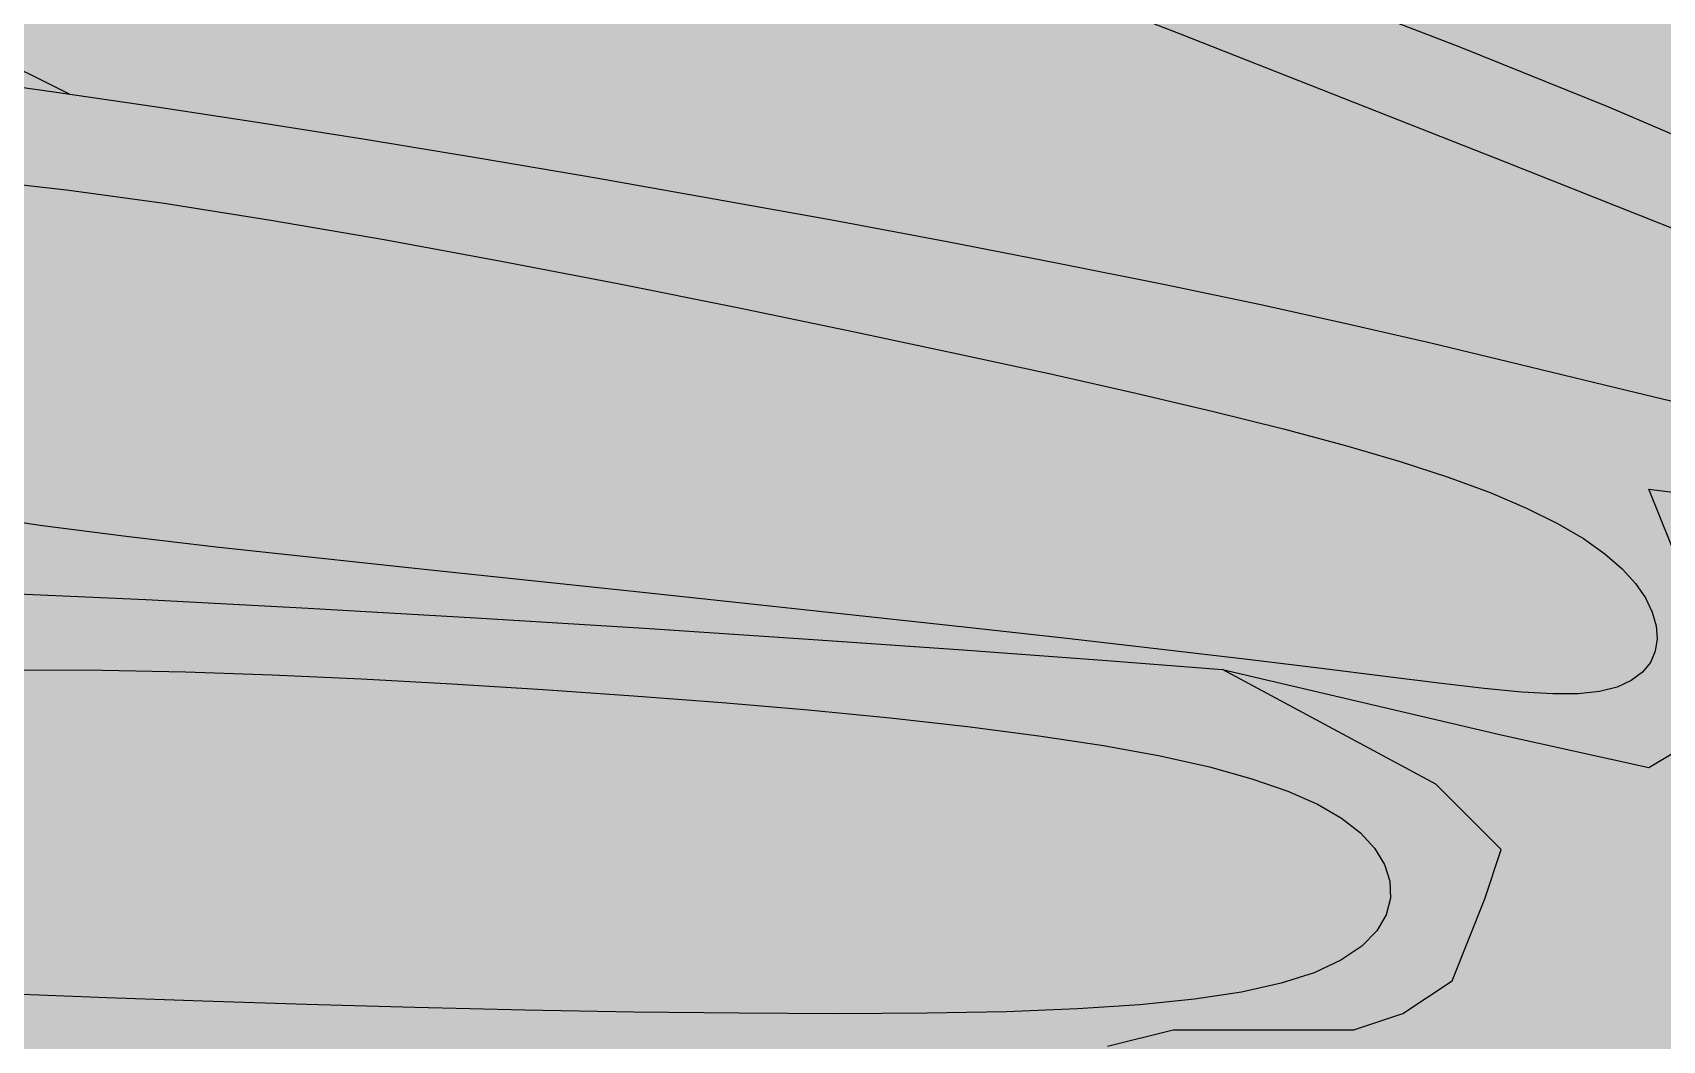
# Model space of a CAD drawing. Header units: millimetres. Extents: x 471 to 1044, y 7 to 541.
# Drawn here: x 499.13 to 505.55, y 207.8 to 211.77 of the extents above; entities that cross this region are included whole.
import ezdxf

# ---------------------------------------------------------------- set-up
doc = ezdxf.new("R2010")
doc.units = ezdxf.units.MM
for name, color, linetype in [('Images', 7, 'Continuous'), ('magpie', 4, 'Continuous'), ('magpiefill', 3, 'Continuous')]:
    doc.layers.add(name, color=color, linetype=linetype)
picture_1 = doc.add_image_def('image6.png', size_in_pixel=(273, 248))

msp = doc.modelspace()

# ---------------------------------------------------------------- hatches: boundary and pattern name
at = {"layer": 'magpiefill'}
h = msp.add_hatch(color=255, dxfattribs=at)
h.dxf.hatch_style = 1
h.paths.add_polyline_path([(500.1064959524891, 213.7461230019074), (500.6100932614207, 213.3781819691845), (501.203591236518, 212.9898635625066), (501.6211706108167, 212.8475376520429), (502.2390101724297, 212.634081346364), (502.8702341285007, 212.4120385217418), (503.5052274633224, 212.1832501290292), (504.1343751611877, 211.9495571190793), (504.7480622063896, 211.7128004427448), (505.336673583221, 211.4748210508786), (505.8905942759747, 211.2374598943337), (506.4002092689436, 211.002557923963), (506.7231205265336, 211.002557923963), (506.9814478203364, 211.0671076299263), (507.110612894129, 211.2607567478169), (507.1975275989327, 211.8688638316062), (506.8981176257614, 212.061346017275), (506.5200291883276, 212.2902516376144), (506.1125772137864, 212.5258110706123), (505.6828291140873, 212.7654144243737), (505.2378523011792, 213.0064518070043), (504.7847141870113, 213.2463133266094), (504.3304821835329, 213.4823890912942), (503.8822237026931, 213.7120692091644), (503.4453787375901, 213.9334256334469), (503.018877605918, 214.1472576978566), (502.6000232065198, 214.3550465812297), (502.1861184382385, 214.5582734624026), (501.7744661999171, 214.7584195202118), (501.3623693903987, 214.9569659334936), (501.1109392112281, 215.0771156223911), (500.1932533542998, 215.3923499241496), (499.4997759175345, 215.6120778909265), (499.0035579902996, 215.7450681053398), (498.6776506619631, 215.8000891500071), (498.495105021893, 215.7859096075459), (498.4289721594572, 215.711298060574), (498.4523031640238, 215.5850230917089), (498.5381491249608, 215.4158532835684), (498.6653462981802, 215.2114231426839), (498.8358716057704, 214.9748308712417), (499.0574871363639, 214.7080405953427), (499.3379549785932, 214.4130164410869), (499.6850372210909, 214.0917225345751)])
h = msp.add_hatch(color=253, dxfattribs=at)
h.dxf.hatch_style = 1
h.paths.add_polyline_path([(498.4141803126256, 213.8919435015786), (497.9714177221595, 214.0214277658252), (497.5568412450838, 214.136751991173), (497.1709991886791, 214.237639690918), (496.813669258934, 214.3248413281719), (496.4844365115141, 214.3993641035004), (496.182886002085, 214.4622152174688), (495.9086027863121, 214.5144018706424), (495.6611719198613, 214.5569312635869), (495.4401784583978, 214.5908105968678), (495.2452074575875, 214.6170470710504), (495.0757155429124, 214.6364800199393), (494.9306456191205, 214.6492773102954), (494.8088121607762, 214.6554389421187), (494.7090296424441, 214.6549649154093), (494.6301125386887, 214.6478552301671), (494.5708753240744, 214.6341098863921), (494.5301324731659, 214.6137288840844), (494.5066984605276, 214.5867122232438), (494.4997878759229, 214.5527389832176), (494.5102157699117, 214.5102045607412), (494.5391973082527, 214.457183431897), (494.5879476567046, 214.3917500727678), (494.6576819810261, 214.311978959436), (494.7496154469761, 214.2159445679843), (494.8649632203131, 214.1017213744952), (495.004940466796, 213.9673838550512), (495.1728188753422, 213.8104919433209), (495.3800962275047, 213.6265474033181), (495.6403268279951, 213.410537456642), (495.967064981525, 213.157449324892), (496.373864992806, 212.8622702296677), (496.8742811665498, 212.5199873925685), (497.4818678074681, 212.125588035194), (498.2094309013638, 211.6745233117761), (498.5042731744018, 211.6345153146878), (498.8625122905515, 211.5848664239767), (499.2342664787759, 211.5318997039993), (499.277674813155, 211.5255104521356), (498.9397699789429, 211.6937490227571), (498.6568018946267, 211.859576527409), (498.4229022877324, 212.0214668619001), (498.232202885786, 212.1778939220392), (498.0788354163138, 212.3273316036351), (497.9569316068419, 212.4682538024965), (497.8606231848962, 212.5991344144323), (497.7840418780031, 212.7184473352514), (497.7221552513438, 212.8251648841253), (497.6732742207211, 212.9202530736773), (497.6365455395932, 213.0051763398936), (497.6111159614179, 213.0813991187606), (497.5961322396535, 213.1503858462643), (497.5907411277578, 213.2136009583912), (497.594089379189, 213.2725088911271), (497.6053237474052, 213.3285740804583), (497.6239170594007, 213.3828216308801), (497.6506464363157, 213.4345193209222), (497.6866150728268, 213.4824955976237), (497.7329261636106, 213.5255789080231), (497.7906829033435, 213.5625976991594), (497.8609884867021, 213.5923804180715), (497.944946108363, 213.613755511798), (498.0436589630028, 213.6255514273778), (498.1586137754274, 213.6266152770377), (498.2928313909609, 213.6158688337571), (498.449716185057, 213.5922525357032), (498.6326725331692, 213.554706821043), (498.8451048107509, 213.502172127944), (499.0904173932559, 213.4335888945733), (499.3720146561376, 213.3478975590983), (499.6933009748496, 213.2440385596861), (500.0623347828497, 213.1190184006786), (500.5057907456118, 212.9621078511156), (501.054997586614, 212.7606437462113), (501.7412840293346, 212.5019629211801), (502.5959787972517, 212.1734022112364), (503.6504106138434, 211.7622984515945), (504.9359082025879, 211.2559884774686), (506.4838002869633, 210.6418091240732), (506.4647903789485, 210.6798093941454), (506.4002092689436, 211.002557923963), (505.8905942759747, 211.2374598943337), (505.3366735832209, 211.4748210508786), (504.7480622063896, 211.7128004427448), (504.1343751611877, 211.9495571190793), (503.5052274633224, 212.1832501290292), (502.8702341285007, 212.4120385217418), (502.2390101724298, 212.634081346364), (501.6211706108166, 212.8475376520429), (501.0248514496845, 213.0507844423749), (500.4522726563211, 213.2430705387532), (499.9041751883298, 213.4238627170203), (499.3813000033144, 213.5926277530186), (498.8843880588785, 213.7488324225905)])
h = msp.add_hatch(color=255, dxfattribs=at)
h.dxf.hatch_style = 1
h.paths.add_polyline_path([(500.0623347828497, 213.1190184006786), (499.6933009748496, 213.2440385596861), (499.3720146561376, 213.3478975590983), (499.0904173932559, 213.4335888945733), (498.8451048107509, 213.502172127944), (498.6326725331692, 213.554706821043), (498.449716185057, 213.5922525357032), (498.2928313909609, 213.6158688337571), (498.1586137754274, 213.6266152770377), (498.0436589630028, 213.6255514273778), (497.944946108363, 213.613755511798), (497.8609884867021, 213.5923804180715), (497.7906829033435, 213.5625976991594), (497.7329261636106, 213.5255789080231), (497.6866150728268, 213.4824955976237), (497.6506464363157, 213.4345193209222), (497.6239170594007, 213.3828216308801), (497.6053237474052, 213.3285740804583), (497.594089379189, 213.2725088911271), (497.5907411277578, 213.2136009583912), (497.5961322396535, 213.1503858462643), (497.6111159614179, 213.0813991187606), (497.6365455395932, 213.0051763398936), (497.6732742207211, 212.9202530736773), (497.7221552513438, 212.8251648841253), (497.7840418780031, 212.7184473352514), (497.8606231848962, 212.5991344144323), (497.9569316068419, 212.4682538024965), (498.0788354163138, 212.3273316036351), (498.232202885786, 212.1778939220392), (498.4229022877324, 212.0214668619001), (498.6568018946267, 211.859576527409), (498.9397699789429, 211.6937490227571), (499.277674813155, 211.5255104521356), (499.8329209928328, 211.4437840339472), (500.4501807431716, 211.3459828757743), (500.8939807152256, 211.2729659428674), (501.3516217625279, 211.1950611153291), (501.8156053813421, 211.1135422048721), (502.2784330679318, 211.0296830232091), (502.7326063185606, 210.944757382053), (503.3987005304826, 210.8159269134736), (504.136256652976, 210.6610282410369), (504.6368148930919, 210.5451475302175), (504.9424083669803, 210.4720987895139), (505.2444724847955, 210.3988719032011), (505.5547136114822, 210.3240645602899), (505.8848381119845, 210.2462744497914), (506.246552351247, 210.1640992607167), (506.6515626942142, 210.0761366820767), (506.5939554527411, 210.4216120538858), (506.4838002869633, 210.6418091240732), (504.9359082025879, 211.2559884774686), (503.6504106138433, 211.7622984515944), (502.5959787972516, 212.1734022112364), (501.7412840293346, 212.5019629211801), (501.054997586614, 212.7606437462113), (500.5057907456117, 212.9621078511156)])
at = {"layer": 'magpiefill', "true_color": 0x010101}
h = msp.add_hatch(color=18, dxfattribs=at)
h.dxf.hatch_style = 1
edge = h.paths.add_edge_path()
edge.add_line((511.6313619390451, 186.4736741086158), (509.793200335436, 186.2857575992396))
edge.add_line((509.793200335436, 186.2857575992396), (506.6645723138579, 184.2308370188719))
edge.add_line((506.6645723138579, 184.2308370188719), (500.2285438864699, 179.5849287167221))
edge.add_line((500.2285438864699, 179.5849287167221), (496.4741925436022, 176.0111517302121))
edge.add_line((496.4741925436022, 176.0111517302121), (495.8484692223126, 176.0111517302121))
edge.add_line((495.8484692223126, 176.0111517302121), (495.2227430472406, 176.5472188716265))
edge.add_line((495.2227430472406, 176.5472188716265), (495.1333540013422, 176.9045959768396))
edge.add_line((495.1333540013422, 176.9045959768396), (493.2561783299082, 175.4750860723923))
edge.add_line((493.2561783299082, 175.4750860723923), (490.7532793371849, 173.6881975791373))
edge.add_line((490.7532793371849, 173.6881975791373), (490.4851121994895, 174.8496753964719))
edge.add_line((490.4851121994895, 174.8496753964719), (490.5745012453879, 175.4750860723923))
edge.add_line((490.5745012453879, 175.4750860723923), (491.6471726499528, 176.6365624061325))
edge.add_line((491.6471726499528, 176.6365624061325), (492.0047288335466, 176.9045959768396))
edge.add_line((492.0047288335466, 176.9045959768396), (491.7365616958512, 177.0832845294462))
edge.add_line((491.7365616958512, 177.0832845294462), (490.0381641162141, 175.921808195706))
edge.add_line((490.0381641162141, 175.921808195706), (489.5912188867217, 176.2791853009192))
edge.add_line((489.5912188867217, 176.2791853009192), (489.5912188867217, 176.5472188716265))
edge.add_line((489.5912188867217, 176.5472188716265), (488.8761036657513, 176.5472188716265))
edge.add_line((488.8761036657513, 176.5472188716265), (488.6079365280559, 176.9045959768396))
edge.add_line((488.6079365280559, 176.9045959768396), (490.932057428982, 178.1554173286804))
edge.add_line((490.932057428982, 178.1554173286804), (491.3790026584741, 178.9595165572073))
edge.add_line((491.3790026584741, 178.9595165572073), (492.1835069253436, 179.6742722512283))
edge.add_line((492.1835069253436, 179.6742722512283), (490.5745012453879, 179.406238680521))
edge.add_line((490.5745012453879, 179.406238680521), (491.8259507417495, 180.4783714797552))
edge.add_line((491.8259507417495, 180.4783714797552), (496.0272473141097, 182.8906706489306))
edge.add_line((496.0272473141097, 182.8906706489306), (499.9603767487745, 185.7496919414198))
edge.add_line((499.9603767487745, 185.7496919414198), (504.4298404588301, 188.3406796632016))
edge.add_line((504.4298404588301, 188.3406796632016), (507.1115203971333, 189.9488781202556))
edge.add_line((507.1115203971333, 189.9488781202556), (507.3796875348287, 190.9316673849837))
edge.add_line((507.3796875348287, 190.9316673849837), (508.3629698934949, 191.5570780609039))
edge.add_line((508.3629698934949, 191.5570780609039), (509.4356412980594, 191.1103559375902))
edge.add_line((509.4356412980594, 191.1103559375902), (510.1507565190302, 191.1997009556908))
edge.add_line((510.1507565190302, 191.1997009556908), (511.6703731530872, 192.4505223075314))
edge.add_line((511.6703731530872, 192.4505223075314), (512.9218255032317, 193.2546215360585))
edge.add_line((512.9218255032317, 193.2546215360585), (513.01121454913, 191.4677330428035))
edge.add_line((513.01121454913, 191.4677330428035), (512.6536555117534, 190.1275681564566))
edge.add_line((512.6536555117534, 190.1275681564566), (512.2960993281592, 189.9488781202556))
edge.add_line((512.2960993281592, 189.9488781202556), (511.7597621989855, 190.1275681564566))
edge.add_line((511.7597621989855, 190.1275681564566), (511.0446498317976, 189.4128124624358))
edge.add_line((511.0446498317976, 189.4128124624358), (512.1480193804334, 188.4747149934844))
edge.add_line((512.1480193804334, 188.4747149934844), (512.3417655642309, 189.3138611710099))
edge.add_line((512.3417655642309, 189.3138611710099), (513.2459153732141, 189.830258818718))
edge.add_line((513.2459153732141, 189.830258818718), (514.6021386597974, 189.8948085246814))
edge.add_line((514.6021386597974, 189.8948085246814), (515.3771233949881, 189.6366097008274))
edge.add_line((515.3771233949881, 189.6366097008274), (515.3771233949881, 189.0556623471559))
edge.add_line((515.3771233949881, 189.0556623471559), (514.73130373359, 188.797463523302))
edge.add_line((514.73130373359, 188.797463523302), (513.5042426670168, 188.5392646994478))
edge.add_line((513.5042426670168, 188.5392646994478), (512.0834354166452, 187.4419196980684))
edge.add_line((512.0834354166452, 187.4419196980684), (512.0834354166452, 186.6673232265064))
edge.add_line((512.0834354166452, 186.6673232265064), (513.2459153732141, 187.1191711682509))
edge.add_line((513.2459153732141, 187.1191711682509), (516.0875270201734, 188.2165161696305))
edge.add_line((516.0875270201734, 188.2165161696305), (517.9604106019281, 189.2493114650463))
edge.add_line((517.9604106019281, 189.2493114650463), (519.8332913298993, 190.6048552902798))
edge.add_line((519.8332913298993, 190.6048552902798), (522.2874134630467, 192.4122470572579))
edge.add_line((522.2874134630467, 192.4122470572579), (520.9957712864682, 191.9603991155134))
edge.add_line((520.9957712864682, 191.9603991155134), (519.7687102198945, 191.5085511737689))
edge.add_line((519.7687102198945, 191.5085511737689), (518.477068043316, 191.8312997035864))
edge.add_line((518.477068043316, 191.8312997035864), (517.3145880867471, 192.7995452930388))
edge.add_line((517.3145880867471, 192.7995452930388), (516.6041844615618, 194.2196373406416))
edge.add_line((516.6041844615618, 194.2196373406416), (516.345857167759, 195.8333799897291))
edge.add_line((516.345857167759, 195.8333799897291), (516.6687684253495, 197.3180232268896))
edge.add_line((516.6687684253495, 197.3180232268896), (518.0249917119329, 198.8026664640502))
edge.add_line((518.0249917119329, 198.8026664640502), (517.3145880867471, 198.544467640196))
edge.add_line((517.3145880867471, 198.544467640196), (513.9563189983999, 196.8016255791815))
edge.add_line((513.9563189983999, 196.8016255791815), (511.0501205338694, 195.187882930094))
edge.add_line((511.0501205338694, 195.187882930094), (509.4355699534833, 193.8968888108241))
edge.add_line((509.4355699534833, 193.8968888108241), (508.5960012545049, 192.6704458811118))
edge.add_line((508.5960012545049, 192.6704458811118), (507.6918514455217, 191.9603991155134))
edge.add_line((507.6918514455217, 191.9603991155134), (506.7231205265336, 191.7022002916594))
edge.add_line((506.7231205265336, 191.7022002916594), (506.141879121358, 191.9603991155134))
edge.add_line((506.141879121358, 191.9603991155134), (505.8189707175504, 192.3476973512943))
edge.add_line((505.8189707175504, 192.3476973512943), (505.8835518275553, 193.251391751189))
edge.add_line((505.8835518275553, 193.251391751189), (506.5293714889533, 194.7360349883495))
edge.add_line((506.5293714889533, 194.7360349883495), (506.0772980113532, 195.7042805778021))
edge.add_line((506.0772980113532, 195.7042805778021), (505.9481329375601, 194.8651344002765))
edge.add_line((505.9481329375601, 194.8651344002765), (505.3668943861674, 194.4778361644956))
edge.add_line((505.3668943861674, 194.4778361644956), (503.9460871357962, 193.6386899869701))
edge.add_line((503.9460871357962, 193.6386899869701), (503.4940136581961, 193.9614385167877))
edge.add_line((503.4940136581961, 193.9614385167877), (503.041937326813, 194.2196373406416))
edge.add_line((503.041937326813, 194.2196373406416), (502.5898638492129, 194.6714852823861))
edge.add_line((502.5898638492129, 194.6714852823861), (502.3961176654154, 195.3815320479846))
edge.add_line((502.3961176654154, 195.3815320479846), (502.4606987754203, 195.8333799897291))
edge.add_line((502.4606987754203, 195.8333799897291), (501.8794602240271, 195.9624794016561))
edge.add_line((501.8794602240271, 195.9624794016561), (501.556548966437, 196.22067822551))
edge.add_line((501.556548966437, 196.22067822551), (501.1044726350535, 196.6725261672545))
edge.add_line((501.1044726350535, 196.6725261672545), (500.7169802674587, 197.1889238149627))
edge.add_line((500.7169802674587, 197.1889238149627), (500.9107264512561, 198.1571694044151))
edge.add_line((500.9107264512561, 198.1571694044151), (500.7169802674587, 198.1571694044151))
edge.add_line((500.7169802674587, 198.1571694044151), (500.1357417160655, 198.3508185223056))
edge.add_line((500.1357417160655, 198.3508185223056), (499.5545031646727, 198.8672161700135))
edge.add_line((499.5545031646727, 198.8672161700135), (499.2315919070822, 199.5127132296486))
edge.add_line((499.2315919070822, 199.5127132296486), (499.3607569808753, 200.0936605833201))
edge.add_line((499.3607569808753, 200.0936605833201), (499.489919200885, 200.739157642955))
edge.add_line((499.489919200885, 200.739157642955), (499.1670107970774, 200.8037073489186))
edge.add_line((499.1670107970774, 200.8037073489186), (498.5211882818969, 201.3846547025901))
edge.add_line((498.5211882818969, 201.3846547025901), (498.1336959143016, 202.1592496905578))
edge.add_line((498.1336959143016, 202.1592496905578), (498.1982770243064, 202.8692964561562))
edge.add_line((498.1982770243064, 202.8692964561562), (499.2961730170871, 203.5793432217547))
edge.add_line((499.2961730170871, 203.5793432217547), (500.7815642312464, 204.3539396933168))
edge.add_line((500.7815642312464, 204.3539396933168), (501.8148762602393, 205.1930858708422))
edge.add_line((501.8148762602393, 205.1930858708422), (502.7190260692225, 205.9676823424043))
edge.add_line((502.7190260692225, 205.9676823424043), (502.8481911430151, 206.0967817543312))
edge.add_line((502.8481911430151, 206.0967817543312), (503.1711024006056, 206.2258811662582))
edge.add_line((503.1711024006056, 206.2258811662582), (503.5585947682009, 206.5486296960757))
edge.add_line((503.5585947682009, 206.5486296960757), (503.6231758782058, 206.8068285199297))
edge.add_line((503.6231758782058, 206.8068285199297), (503.6231758782058, 207.0004776378203))
edge.add_line((503.6231758782058, 207.0004776378203), (503.5585947682009, 207.2586764616742))
edge.add_line((503.5585947682009, 207.2586764616742), (503.3648485844035, 207.4523255795648))
edge.add_line((503.3648485844035, 207.4523255795648), (503.1711024006056, 207.5814249914918))
edge.add_line((503.1711024006056, 207.5814249914918), (502.91277225302, 207.6459746974554))
edge.add_line((502.91277225302, 207.6459746974554), (503.1065184368179, 207.7750741093823))
edge.add_line((503.1065184368179, 207.7750741093823), (503.3648485844035, 207.7750741093823))
edge.add_line((503.3648485844035, 207.7750741093823), (503.6231758782058, 207.8396238153457))
edge.add_line((503.6231758782058, 207.8396238153457), (504.0752522095888, 207.8396238153457))
edge.add_line((504.0752522095888, 207.8396238153457), (504.3335795033915, 207.8396238153457))
edge.add_line((504.3335795033915, 207.8396238153457), (504.527325687189, 207.9041735213093))
edge.add_line((504.527325687189, 207.9041735213093), (504.7210718709869, 208.0332729332363))
edge.add_line((504.7210718709869, 208.0332729332363), (504.8502369447795, 208.3560214630538))
edge.add_line((504.8502369447795, 208.3560214630538), (504.9148209085672, 208.5496705809442))
edge.add_line((504.9148209085672, 208.5496705809442), (504.656490760982, 208.8078694047983))
edge.add_line((504.656490760982, 208.8078694047983), (503.8169220620036, 209.2597173465429))
edge.add_line((503.8169220620036, 209.2597173465429), (504.9148209085672, 209.0015185226887))
edge.add_line((504.9148209085672, 209.0015185226887), (505.4960594599604, 208.8724191107617))
edge.add_line((505.4960594599604, 208.8724191107617), (505.8189707175504, 209.0660682286523))
edge.add_line((505.8189707175504, 209.0660682286523), (505.8189707175504, 209.1951676405793))
edge.add_line((505.8189707175504, 209.1951676405793), (505.8189707175504, 209.5179161703968))
edge.add_line((505.8189707175504, 209.5179161703968), (505.6252216799701, 209.6470155823238))
edge.add_line((505.6252216799701, 209.6470155823238), (505.4960594599604, 209.9697641121413))
edge.add_line((505.4960594599604, 209.9697641121413), (506.0127169013483, 209.9052144061777))
edge.add_line((506.0127169013483, 209.9052144061777), (506.2710441951506, 209.9052144061777))
edge.add_line((506.2710441951506, 209.9052144061777), (506.6585365627459, 209.9052144061777))
edge.add_line((506.6585365627459, 209.9052144061777), (506.6585365627459, 210.0343138181047))
edge.add_line((506.6585365627459, 210.0343138181047), (506.5939554527411, 210.4216120538858))
edge.add_line((506.5939554527411, 210.4216120538858), (506.4647903789485, 210.6798093941454))
edge.add_line((506.4647903789485, 210.6798093941454), (506.4002092689436, 211.002557923963))
edge.add_line((506.4002092689436, 211.002557923963), (506.7231205265336, 211.002557923963))
edge.add_line((506.7231205265336, 211.002557923963), (506.9814478203364, 211.0671076299263))
edge.add_line((506.9814478203364, 211.0671076299263), (507.110612894129, 211.2607567478169))
edge.add_line((507.110612894129, 211.2607567478169), (507.1751940041338, 211.7126046895614))
edge.add_line((507.1751940041338, 211.7126046895614), (507.2397751141386, 211.8417041014884))
edge.add_line((507.2397751141386, 211.8417041014884), (507.4981052617243, 211.8417041014884))
edge.add_line((507.4981052617243, 211.8417041014884), (507.6918514455217, 211.8417041014884))
edge.add_line((507.6918514455217, 211.8417041014884), (507.8210165193148, 211.9708035134154))
edge.add_line((507.8210165193148, 211.9708035134154), (508.0147627031122, 211.9708035134154))
edge.add_line((508.0147627031122, 211.9708035134154), (508.079343813117, 212.2935520432329))
edge.add_line((508.079343813117, 212.2935520432329), (508.079343813117, 212.4226514551599))
edge.add_line((508.079343813117, 212.4226514551599), (507.7564325555265, 212.5517508670869))
edge.add_line((507.7564325555265, 212.5517508670869), (508.0147627031122, 212.6808502790138))
edge.add_line((508.0147627031122, 212.6808502790138), (508.2085088869101, 212.6808502790138))
edge.add_line((508.2085088869101, 212.6808502790138), (508.4668361807123, 212.6163005730505))
edge.add_line((508.4668361807123, 212.6163005730505), (508.7897474383028, 212.5517508670869))
edge.add_line((508.7897474383028, 212.5517508670869), (509.241820915903, 212.6163005730505))
edge.add_line((509.241820915903, 212.6163005730505), (509.8876434310835, 212.7453999849774))
edge.add_line((509.8876434310835, 212.7453999849774), (510.2105546886739, 212.7453999849774))
edge.add_line((510.2105546886739, 212.7453999849774), (510.2105546886739, 212.4872011611235))
edge.add_line((510.2105546886739, 212.4872011611235), (510.2751357986788, 212.1644526313059))
edge.add_line((510.2751357986788, 212.1644526313059), (510.7272121300618, 211.9708035134154))
edge.add_line((510.7272121300618, 211.9708035134154), (511.308450681455, 212.1644526313059))
edge.add_line((511.308450681455, 212.1644526313059), (511.6313619390451, 211.777154395525))
edge.add_line((511.6313619390451, 211.777154395525), (512.0838948757134, 211.3270674802573))
edge.add_arc((399.9712466464492, 145.8717677272037), 129.8215781707372, 24.719683433103285, 30.277882808560207, ccw=False)
edge.add_arc((519.9954860884998, 201.886137729075), 2.717253438401666, 219.4264190677757, 277.5112522925736)
edge.add_arc((522.9320871455692, 196.8253658053719), 3.502217643125006, 76.09792839104102, 137.4828955815185, ccw=False)
edge.add_arc((522.7414643394177, 192.5421308057518), 7.751876948521335, 60.01917854986198, 82.34898294536907, ccw=False)
edge.add_arc((522.8461723029512, 187.8389036039655), 12.02382861166449, 55.16074552816201, 71.73216053091448, ccw=False)
edge.add_arc((529.3808898158259, 191.9828036716318), 5.73450067739065, 86.65890143975257, 120.3195061907504)
edge.add_arc((531.1366282548039, 189.1466154433466), 9.069487645513687, 120.8490791888015, 144.9821508602811)
edge.add_arc((524.9343507968136, 193.6999248560093), 1.387605128894924, 152.0183299640207, 206.9559763139698)
edge.add_arc((418.861208866476, 65.26281495983893), 165.3044430536455, 45.89312228263083, 50.63922831697829, ccw=False)
edge.add_line((533.912935035841, 183.9584728362979), (533.783030832243, 183.4398394119257))
edge.add_line((533.783030832243, 183.4398394119257), (533.9767770160408, 183.1816405880718))
edge.add_line((533.9767770160408, 183.1816405880718), (534.5580184212165, 182.9879914701812))
edge.add_line((534.5580184212165, 182.9879914701812), (534.3642722374191, 182.6006932344003))
edge.add_line((534.3642722374191, 182.6006932344003), (534.6225995312213, 182.2779447045828))
edge.add_line((534.6225995312213, 182.2779447045828), (534.7517646050144, 181.9551961747652))
edge.add_line((534.7517646050144, 181.9551961747652), (534.2996882736313, 181.5678979389843))
edge.add_line((534.2996882736313, 181.5678979389843), (534.2351071636265, 181.1805997032031))
edge.add_line((534.2351071636265, 181.1805997032031), (534.4288533474239, 180.7933014674222))
edge.add_line((534.4288533474239, 180.7933014674222), (533.912195906036, 180.5996523495317))
edge.add_line((533.912195906036, 180.5996523495317), (533.3955384646481, 180.7287517614586))
edge.add_line((533.3955384646481, 180.7287517614586), (533.4601195746529, 180.2769038197141))
edge.add_line((533.4601195746529, 180.2769038197141), (532.7497188032501, 180.0832547018238))
edge.add_line((532.7497188032501, 180.0832547018238), (532.4268075456596, 180.2769038197141))
edge.add_line((532.4268075456596, 180.2769038197141), (532.2330613618622, 180.3414535256777))
edge.add_line((532.2330613618622, 180.3414535256777), (532.0393151780647, 180.0832547018238))
edge.add_line((532.0393151780647, 180.0832547018238), (531.7164039204742, 179.8250558779696))
edge.add_line((531.7164039204742, 179.8250558779696), (531.3934926628838, 179.9541552898968))
edge.add_line((531.3934926628838, 179.9541552898968), (530.5539239639054, 179.3732079362253))
edge.add_line((530.5539239639054, 179.3732079362253), (530.5539239639054, 179.6314067600792))
edge.add_line((530.5539239639054, 179.6314067600792), (529.9726854125126, 180.1478044077871))
edge.add_line((529.9726854125126, 180.1478044077871), (529.9726854125126, 180.4060032316413))
edge.add_line((529.9726854125126, 180.4060032316413), (529.8435203387196, 180.2769038197141))
edge.add_line((529.8435203387196, 180.2769038197141), (529.4560279711247, 179.6959564660426))
edge.add_line((529.4560279711247, 179.6959564660426), (529.4560279711247, 179.3086582302617))
edge.add_line((529.4560279711247, 179.3086582302617), (529.4560279711247, 178.4695120527363))
edge.add_line((529.4560279711247, 178.4695120527363), (529.0039544935246, 178.4695120527363))
edge.add_line((529.0039544935246, 178.4695120527363), (528.8102083097267, 178.6631611706266))
edge.add_line((528.8102083097267, 178.6631611706266), (528.745624345939, 178.7922605825536))
edge.add_line((528.745624345939, 178.7922605825536), (528.0998046845414, 178.9859097004442))
edge.add_line((528.0998046845414, 178.9859097004442), (527.7768934269509, 179.1795588183347))
edge.add_line((527.7768934269509, 179.1795588183347), (527.6477283531578, 179.0504594064078))
edge.add_line((527.6477283531578, 179.0504594064078), (527.6477283531578, 178.7277108765902))
edge.add_line((527.6477283531578, 178.7277108765902), (527.260235985563, 178.2113132288821))
edge.add_line((527.260235985563, 178.2113132288821), (527.0019086917603, 178.4049623467727))
edge.add_line((527.0019086917603, 178.4049623467727), (527.0019086917603, 178.5986114646632))
edge.add_line((527.0019086917603, 178.5986114646632), (526.2269211027867, 178.4049623467727))
edge.add_line((526.2269211027867, 178.4049623467727), (525.8394287351914, 177.9531144050281))
edge.add_line((525.8394287351914, 177.9531144050281), (524.9998628899964, 177.6303658752106))
edge.add_line((524.9998628899964, 177.6303658752106), (524.6123705224011, 177.8240149931012))
edge.add_line((524.6123705224011, 177.8240149931012), (524.4186214848203, 178.1467635229187))
edge.add_line((524.4186214848203, 178.1467635229187), (524.0957130810132, 178.1467635229187))
edge.add_line((524.0957130810132, 178.1467635229187), (523.3853094558274, 177.5658161692472))
edge.add_line((523.3853094558274, 177.5658161692472), (522.7394869406464, 176.9203191096121))
edge.add_line((522.7394869406464, 176.9203191096121), (522.0936672792488, 176.1457226380501))
edge.add_line((522.0936672792488, 176.1457226380501), (521.5770098378609, 175.5002255784152))
edge.add_line((521.5770098378609, 175.5002255784152), (521.1249335064779, 175.0483791202651))
edge.add_line((521.1249335064779, 175.0483791202651), (520.4791138450798, 174.8547300023745))
edge.add_line((520.4791138450798, 174.8547300023745), (519.8978724399042, 174.9838294143015))
edge.add_line((519.8978724399042, 174.9838294143015), (519.5103800723089, 175.3711261664882))
edge.add_line((519.5103800723089, 175.3711261664882), (519.1228877047135, 175.7584244022692))
edge.add_line((519.1228877047135, 175.7584244022692), (518.9291415209161, 176.3393717559406))
edge.add_line((518.9291415209161, 176.3393717559406), (518.6062302633256, 176.7912196976852))
edge.add_line((518.6062302633256, 176.7912196976852), (518.2833190057352, 176.8557694036488))
edge.add_line((518.2833190057352, 176.8557694036488), (517.8958266381399, 176.9848688155757))
edge.add_line((517.8958266381399, 176.9848688155757), (517.5729182343327, 176.9848688155757))
edge.add_line((517.5729182343327, 176.9848688155757), (516.9916768291566, 177.8885646990648))
edge.add_line((516.9916768291566, 177.8885646990648), (516.4104382777639, 178.6631611706266))
edge.add_line((516.4104382777639, 178.6631611706266), (516.1521109839616, 178.6631611706266))
edge.add_line((516.1521109839616, 178.6631611706266), (515.6354535425733, 178.9213599944808))
edge.add_line((515.6354535425733, 178.9213599944808), (514.73130373359, 179.7605061720062))
edge.add_line((514.73130373359, 179.7605061720062), (514.4729735860049, 180.1478044077871))
edge.add_line((514.4729735860049, 180.1478044077871), (514.3438113659952, 180.4060032316413))
edge.add_line((514.3438113659952, 180.4060032316413), (514.279227402207, 180.7933014674222))
edge.add_line((514.279227402207, 180.7933014674222), (514.0209001084047, 180.7933014674222))
edge.add_line((514.0209001084047, 180.7933014674222), (513.4396615570115, 180.9869505853128))
edge.add_line((513.4396615570115, 180.9869505853128), (513.3750775932238, 181.1160499972398))
edge.add_line((513.3750775932238, 181.1160499972398), (513.1167502994215, 181.5033482330207))
edge.add_line((513.1167502994215, 181.5033482330207), (513.0521691894166, 181.6324476449477))
edge.add_line((513.0521691894166, 181.6324476449477), (512.7292579318262, 182.3424944105461))
edge.add_line((512.7292579318262, 182.3424944105461), (512.3417655642309, 182.6006932344003))
edge.add_line((512.3417655642309, 182.6006932344003), (512.1480193804334, 182.7943423522906))
edge.add_line((512.1480193804334, 182.7943423522906), (511.8896892328478, 183.1816405880718))
edge.add_line((511.8896892328478, 183.1816405880718), (511.7605241590552, 183.6980382357797))
edge.add_line((511.7605241590552, 183.6980382357797), (511.7605241590552, 184.0207852820029))
edge.add_line((511.7605241590552, 184.0207852820029), (512.2126004904383, 184.666282341638))
edge.add_line((512.2126004904383, 184.666282341638), (512.0188543066404, 184.6017326356744))
edge.add_line((512.0188543066404, 184.6017326356744), (511.5667779752573, 185.1181302833825))
edge.add_line((511.5667779752573, 185.1181302833825), (511.5021968652525, 185.569978225127))
edge.add_line((511.5021968652525, 185.569978225127), (512.0188543066404, 186.3445746966888))
edge.add_line((512.0188543066404, 186.3445746966888), (511.6313619390451, 186.4736741086158))
at = {"layer": 'magpiefill'}
h = msp.add_hatch(color=253, dxfattribs=at)
h.dxf.hatch_style = 1
h.paths.add_polyline_path([(499.6214918658023, 211.474904185486), (499.2342664787759, 211.5318997039993), (498.8625122905516, 211.5848664239767), (498.5042731744019, 211.6345153146878), (498.1575930035991, 211.6815573454019), (497.8205156514159, 211.7267034853884), (497.4910849911246, 211.7706647039169), (497.1682735655532, 211.8138557333716), (496.8547685957507, 211.8555063585965), (496.5541859723219, 211.8945501275505), (496.2701415858712, 211.9299205881924), (496.0062513270032, 211.9605512884812), (495.7661310863224, 211.9853757763756), (495.5533967544336, 212.0033275998347), (495.3716642219412, 212.0133403068172), (495.2235910673278, 212.0143918829573), (495.1080016205877, 212.00563806459), (495.0227618995934, 211.9862790257255), (494.9657379222173, 211.9555149403744), (494.9347957063317, 211.9125459825466), (494.927801269809, 211.8565723262527), (494.9426206305217, 211.7867941455028), (494.9771198063419, 211.7024116143073), (495.0320907219859, 211.6009853804024), (495.1200289295442, 211.4735179864294), (495.2563558879509, 211.3093724487555), (495.4564930561404, 211.0979117837478), (495.7358618930467, 210.8284990077734), (496.1098838576042, 210.4904971371994), (496.593980408747, 210.0732691883932), (497.2035730054093, 209.5661781777217), (497.5578791118154, 209.5835676708732), (497.9728063983367, 209.5874928799296), (498.4473660577917, 209.5795094366275), (498.9832771077824, 209.5613058738857), (499.5786090041588, 209.5345889674438), (500.2168329557607, 209.5011384643238), (500.8777706096756, 209.4627523543681), (501.5412436129907, 209.4212286274192), (502.1870736127936, 209.3783652733197), (502.7950822561719, 209.3359602819122), (503.3450911902127, 209.2958116430391), (503.8169220620033, 209.2597173465429), (504.9148209085672, 209.0015185226887), (505.4960594599604, 208.8724191107617), (505.8189707175504, 209.0660682286523), (505.8189707175504, 209.1951676405793), (505.8189707175504, 209.5179161703968), (505.6252216799701, 209.6470155823238), (505.4960594599604, 209.9697641121413), (506.0127169013483, 209.9052144061777), (506.2710441951506, 209.9052144061777), (506.6585365627459, 209.9052144061777), (506.6585365627459, 210.0343138181047), (506.6515626942142, 210.0761366820767), (506.2465523512471, 210.1640992607167), (505.8848381119845, 210.2462744497914), (505.5547136114822, 210.3240645602899), (505.2444724847958, 210.398871903201), (504.9424083669803, 210.4720987895139), (504.6368148930919, 210.5451475302175), (504.3159856981858, 210.6194204363007), (503.9682144173177, 210.6963198187527), (503.5849954969899, 210.7768019681121), (503.1706266294921, 210.8600390931164), (502.7326063185606, 210.944757382053), (502.2784330679318, 211.0296830232091), (501.8156053813421, 211.1135422048721), (501.3516217625279, 211.1950611153291), (500.8939807152256, 211.2729659428674), (500.4501807431716, 211.3459828757743), (500.0261445783584, 211.4131688991675)])
h.paths.add_polyline_path([(497.3349101548891, 210.8998130688805), (497.3698142221912, 210.9592376985528), (497.4211379382572, 211.0140410708232), (497.4898890067741, 211.0638677066461), (497.577075131429, 211.1083621269759), (497.6841090745268, 211.1470108600099), (497.814023832845, 211.1786684629175), (497.9702574617791, 211.2020315001112), (498.1562480167244, 211.2157965360034), (498.3754335530764, 211.2186601350067), (498.6312521262305, 211.2093188615335), (498.9271417915824, 211.1864692799962), (499.2665406045272, 211.1488079548074), (499.6505353084923, 211.0957127914269), (500.0708073990323, 211.0292870595054), (500.5166870597336, 210.9523153697405), (500.9775044741824, 210.8675823328301), (501.4425898259652, 210.7778725594723), (501.9012732986683, 210.6859706603648), (502.3428850758781, 210.5946612462058), (502.7567553411809, 210.5067289276928), (503.134328482128, 210.4243658442379), (503.4755057021283, 210.347394250108), (503.7823024085562, 210.275043928284), (504.0567340087855, 210.2065446617471), (504.3008159101904, 210.141126233478), (504.5165635201447, 210.0780184264578), (504.7059922460226, 210.0164510236673), (504.8711174951981, 209.9556538080877), (505.0138558818197, 209.8950145566987), (505.1357288471343, 209.8345530224763), (505.2381590391634, 209.7744469523953), (505.3225691059283, 209.7148740934308), (505.3903816954505, 209.6560121925575), (505.4430194557513, 209.5980389967506), (505.4819050348523, 209.5411322529847), (505.508461080775, 209.4854697082349), (505.5238237341199, 209.4313574758741), (505.5279831058058, 209.3796151348681), (505.5206427993305, 209.3311906305805), (505.5015064181919, 209.2870319083752), (505.4702775658879, 209.2480869136159), (505.4266598459164, 209.2153035916663), (505.3703568617754, 209.1896298878903), (505.3010722169627, 209.1720137476516), (505.217867355085, 209.1631365076507), (505.1172350801835, 209.1626130699351), (504.9950260364081, 209.1697917278893), (504.8470908679089, 209.1840207748976), (504.6692802188359, 209.2046485043444), (504.4574447333385, 209.231023209614), (504.2074350555676, 209.2624931840906), (503.9151018296726, 209.2984067211589), (503.5784098992811, 209.3380923618479), (503.203780905932, 209.3807996377679), (502.7997506906414, 209.4257583281735), (502.3748550944255, 209.4721982123196), (501.9376299583016, 209.5193490694612), (501.4966111232843, 209.5664406788531), (501.0603344303913, 209.6127028197504), (500.6373357206385, 209.6573652714078), (500.2349356636752, 209.6999737992153), (499.8555942436804, 209.7413381131026), (499.5005562734669, 209.7825839091344), (499.1710665658469, 209.8248368833754), (498.8683699336327, 209.8692227318904), (498.5937111896365, 209.9168671507441), (498.3483351466707, 209.9688958360011), (498.1334866175475, 210.0264344837261), (497.9497781296872, 210.0902236839584), (497.795293068941, 210.1594636026352), (497.6674825357683, 210.2329692996682), (497.5637976306283, 210.3095558349692), (497.4816894539802, 210.3880382684497), (497.4186091062832, 210.4672316600215), (497.3720076879966, 210.5459510695964), (497.3393362995797, 210.6230115570859), (497.3186388086962, 210.697366425909), (497.3103301518286, 210.768521953513), (497.315418032664, 210.836122660852)], flags=16)
h = msp.add_hatch(color=255, dxfattribs=at)
h.dxf.hatch_style = 1
h.paths.add_polyline_path([(499.8555942436804, 209.7413381131026), (500.2349356636751, 209.6999737992153), (500.6373357206385, 209.6573652714078), (501.3309838068092, 209.5841262203148), (502.1904508301673, 209.4923530756425), (503.0337710932369, 209.4001805615852), (503.7678954775525, 209.316491223074), (504.2074350555677, 209.2624931840906), (504.4574447333388, 209.231023209614), (504.6692802188358, 209.2046485043444), (504.8470908679089, 209.1840207748976), (504.9950260364081, 209.1697917278893), (505.1172350801835, 209.1626130699351), (505.217867355085, 209.1631365076507), (505.3010722169627, 209.1720137476516), (505.3703568617754, 209.1896298878903), (505.4266598459164, 209.2153035916663), (505.4702775658879, 209.2480869136159), (505.5015064181919, 209.2870319083752), (505.5206427993305, 209.3311906305805), (505.5279831058058, 209.3796151348681), (505.5238237341199, 209.4313574758741), (505.5084610807749, 209.4854697082349), (505.4819050348523, 209.5411322529847), (505.4430194557513, 209.5980389967506), (505.3903816954505, 209.6560121925575), (505.3225691059283, 209.7148740934308), (505.2381590391633, 209.7744469523953), (505.1357288471343, 209.8345530224763), (505.0138558818197, 209.8950145566987), (504.8711174951981, 209.9556538080877), (504.7059922460226, 210.0164510236673), (504.5165635201447, 210.0780184264578), (504.3008159101904, 210.141126233478), (504.0567340087855, 210.2065446617471), (503.7823024085562, 210.275043928284), (503.4755057021283, 210.347394250108), (503.1343284821279, 210.4243658442379), (502.756755341181, 210.5067289276928), (502.3428850758781, 210.5946612462058), (501.9012732986682, 210.6859706603648), (501.4425898259652, 210.7778725594723), (500.9775044741824, 210.8675823328301), (500.5166870597336, 210.9523153697405), (500.0708073990323, 211.0292870595054), (499.6505353084923, 211.0957127914269), (499.2665406045272, 211.1488079548074), (498.9271417915824, 211.1864692799962), (498.6312521262305, 211.2093188615335), (498.3754335530764, 211.2186601350067), (498.1562480167244, 211.2157965360034), (497.9702574617791, 211.2020315001112), (497.814023832845, 211.1786684629175), (497.6841090745268, 211.1470108600099), (497.577075131429, 211.1083621269759), (497.4898890067741, 211.0638677066461), (497.4211379382572, 211.0140410708232), (497.3698142221912, 210.9592376985528), (497.3349101548891, 210.8998130688805), (497.315418032664, 210.836122660852), (497.3103301518286, 210.768521953513), (497.3186388086962, 210.697366425909), (497.3393362995797, 210.6230115570859), (497.3720076879966, 210.5459510695964), (497.4186091062832, 210.4672316600215), (497.4816894539802, 210.3880382684497), (497.5637976306283, 210.3095558349692), (497.6674825357683, 210.2329692996682), (497.795293068941, 210.1594636026352), (497.9497781296872, 210.0902236839584), (498.1334866175475, 210.0264344837261), (498.3483351466707, 209.9688958360011), (498.5937111896365, 209.9168671507441), (498.8683699336327, 209.8692227318904), (499.1710665658469, 209.8248368833754), (499.5005562734669, 209.7825839091344)])
h = msp.add_hatch(color=253, dxfattribs=at)
h.dxf.hatch_style = 1
h.paths.add_polyline_path([(496.637816383265, 208.2632742643994), (496.9220102182487, 207.9799038777947), (497.2784147141363, 207.6645879793929), (497.651685043267, 207.6821104251908), (497.9918544098308, 207.6899853842401), (498.4116917862863, 207.6932094713277), (498.915088142324, 207.6920804715796), (499.4835611490235, 207.68749484058), (500.0930351528116, 207.6804987015282), (500.7194345001151, 207.6721381776233), (501.3386835373609, 207.6634593920643), (501.9267066109758, 207.6555084680506), (502.4594280673865, 207.6493315287812), (502.9127722530197, 207.6459746974552), (503.1065184368179, 207.7750741093823), (503.3648485844035, 207.7750741093823), (503.6231758782058, 207.8396238153457), (504.3335795033915, 207.8396238153457), (504.527325687189, 207.9041735213093), (504.7210718709869, 208.0332729332363), (504.8502369447795, 208.3560214630538), (504.9148209085672, 208.5496705809442), (504.656490760982, 208.8078694047983), (503.8169220620035, 209.2597173465429), (503.3450911902128, 209.2958116430391), (502.7950822561718, 209.3359602819122), (502.1870736127937, 209.3783652733197), (501.5412436129907, 209.4212286274192), (500.8777706096755, 209.4627523543681), (500.2168329557607, 209.5011384643238), (499.5786090041588, 209.5345889674438), (498.9832771077824, 209.5613058738857), (498.4473660577917, 209.5795094366275), (497.9728063983367, 209.5874928799296), (497.5578791118154, 209.5835676708732), (497.2008651806254, 209.5660452765392), (496.9000455871645, 209.5332371640087), (496.6537013138304, 209.4834548003627), (496.460113343021, 209.4150096526823), (496.3175626571339, 209.3262131880487), (496.2252563489549, 209.2153387965225), (496.1861059528219, 209.0805075600838), (496.2039491134606, 208.9198024836924), (496.2826234755968, 208.731306572308), (496.4259666839563, 208.5131028308904)])
h = msp.add_hatch(color=255, dxfattribs=at)
h.dxf.hatch_style = 1
h.paths.add_polyline_path([(500.7840257970174, 209.2023482775031), (500.426952652484, 209.2218603010173), (500.075629340301, 209.2380544691828), (499.734383064988, 209.249982836636), (499.407541031065, 209.2566974580129), (499.0994304430516, 209.2572503879499), (498.8143785054677, 209.2506936810831), (498.5567124228331, 209.2360793920489), (498.3307593996677, 209.2124595754834), (498.1396413458664, 209.1792022684318), (497.9816589928254, 209.136939437575), (497.8539077773159, 209.0866190320028), (497.7534831361093, 209.0291890008049), (497.6774805059767, 208.9655972930713), (497.6229953236897, 208.8967918578917), (497.5871230260193, 208.8237206443559), (497.566959049737, 208.7473316015537), (497.5599742521523, 208.6686615489573), (497.5651411727279, 208.5891027875687), (497.5818077714647, 208.5101364887722), (497.6093220083636, 208.4332438239521), (497.6470318434255, 208.3599059644926), (497.6942852366515, 208.2916040817783), (497.7504301480423, 208.2298193471933), (497.8148145375989, 208.176032932122), (497.8878434661829, 208.1312717826538), (497.9741503980981, 208.0947459436977), (498.0794258985088, 208.0652112348679), (498.2093605325797, 208.0414234757787), (498.369644865475, 208.0221384860442), (498.5659694623593, 208.0061120852786), (498.8040248883969, 207.9921000930959), (499.0895017087523, 207.9788583291104), (499.4252353259, 207.9654388460953), (499.8026404915546, 207.95207862946), (500.2102767947407, 207.9393108977731), (500.6367038244829, 207.9276688696029), (501.0704811698061, 207.9176857635179), (501.5001684197347, 207.9098947980868), (501.9143251632934, 207.9048291918778), (502.301510989507, 207.9030221634596), (502.6524787266179, 207.9049970580177), (502.9667541597409, 207.911237727206), (503.2460563132084, 207.9222181492953), (503.4921042113531, 207.9384123025567), (503.7066168785075, 207.9602941652611), (503.8913133390041, 207.9883377156793), (504.0479126171755, 208.0230169320825), (504.1781337373543, 208.0648057927414), (504.2835771704321, 208.1138721656591), (504.3653691735369, 208.1691594777663), (504.4245174503556, 208.229305045726), (504.4620297045752, 208.2929461862009), (504.4789136398828, 208.358720215854), (504.4761769599655, 208.4252644513479), (504.4548273685101, 208.4912162093456), (504.4158725692037, 208.5552128065099), (504.3598460530913, 208.6161384232641), (504.2853844606501, 208.6738646950731), (504.1906502197151, 208.7285101211621), (504.0738057581214, 208.7801932007562), (503.9330135037041, 208.8290324330811), (503.7664358842985, 208.8751463173618), (503.5722353277395, 208.9186533528236), (503.3485742618623, 208.959672038692), (503.0946030579735, 208.9983011230791), (502.8134238612657, 209.034560349646), (502.5091267604033, 209.0684497109403), (502.1858018440504, 209.0999691995102), (501.8475392008711, 209.1291188079035), (501.4984289195297, 209.1558985286681), (501.1425610886904, 209.180308354352)])

# ---------------------------------------------------------------- linework, layer by layer
at = {"layer": 'magpie'}
for points in [[(498.8843880588784, 213.7488324225905), (499.3813000033144, 213.5926277530186), (499.9041751883298, 213.4238627170203), (500.4522726563211, 213.2430705387532), (501.0248514496846, 213.0507844423749), (501.6211706108166, 212.8475376520429), (502.2390101724297, 212.634081346364), (502.8702341285007, 212.4120385217418), (503.5052274633224, 212.1832501290292), (504.1343751611877, 211.9495571190793), (504.7480622063896, 211.7128004427448), (505.336673583221, 211.4748210508786), (505.8905942759747, 211.2374598943337), (506.4002092689436, 211.002557923963)], [(499.0904173932559, 213.4335888945733), (499.3720146561376, 213.3478975590983), (499.6933009748496, 213.2440385596861), (500.0623347828497, 213.1190184006786), (500.5057907456117, 212.9621078511156), (501.054997586614, 212.7606437462113), (501.7412840293346, 212.5019629211801), (502.5959787972516, 212.1734022112364), (503.6504106138433, 211.7622984515945), (504.9359082025878, 211.2559884774686), (506.4838002869633, 210.6418091240732)], [(499.2776748131549, 211.5255104521356), (498.9397699789429, 211.6937490227571)], [(498.8625122905516, 211.5848664239767), (499.2342664787759, 211.5318997039993), (499.6214918658023, 211.474904185486), (500.0261445783584, 211.4131688991675), (500.4501807431716, 211.3459828757743), (500.8939807152256, 211.2729659428674), (501.3516217625279, 211.1950611153291), (501.8156053813421, 211.1135422048721), (502.2784330679318, 211.0296830232091), (502.7326063185606, 210.944757382053), (503.1706266294921, 210.8600390931164), (503.58499549699, 210.7768019681121), (503.9682144173177, 210.6963198187527), (504.3159856981858, 210.6194204363007), (504.6368148930919, 210.5451475302175), (504.9424083669803, 210.4720987895139), (505.2444724847956, 210.398871903201), (505.5547136114822, 210.3240645602899), (505.8848381119845, 210.2462744497914), (506.246552351247, 210.1640992607167), (506.6515626942142, 210.0761366820767)], [(498.9271417915824, 211.1864692799962), (499.2665406045272, 211.1488079548074), (499.6505353084923, 211.0957127914269), (500.0708073990323, 211.0292870595054), (500.5166870597336, 210.9523153697405), (500.9775044741824, 210.8675823328301), (501.4425898259652, 210.7778725594723), (501.9012732986683, 210.6859706603648), (502.3428850758781, 210.5946612462058), (502.756755341181, 210.5067289276928), (503.1343284821279, 210.4243658442379), (503.4755057021283, 210.347394250108), (503.7823024085562, 210.275043928284), (504.0567340087855, 210.2065446617471), (504.3008159101904, 210.141126233478), (504.5165635201447, 210.0780184264578), (504.7059922460226, 210.0164510236673), (504.8711174951981, 209.9556538080877), (505.0138558818197, 209.8950145566987), (505.1357288471343, 209.8345530224763), (505.2381590391633, 209.7744469523953), (505.3225691059283, 209.7148740934308), (505.3903816954505, 209.6560121925575), (505.4430194557513, 209.5980389967506), (505.4819050348523, 209.5411322529847), (505.5084610807749, 209.4854697082349), (505.5238237341199, 209.4313574758741), (505.5279831058058, 209.3796151348681), (505.5206427993305, 209.3311906305805), (505.5015064181919, 209.2870319083752), (505.4702775658879, 209.2480869136159), (505.4266598459164, 209.2153035916663), (505.3703568617754, 209.1896298878903), (505.3010722169627, 209.1720137476516), (505.217867355085, 209.1631365076507), (505.1172350801835, 209.1626130699351), (504.9950260364081, 209.1697917278893), (504.8470908679089, 209.1840207748976), (504.6692802188358, 209.2046485043444), (504.4574447333387, 209.231023209614), (504.2074350555677, 209.2624931840906), (503.9151018296726, 209.2984067211589), (503.5784098992811, 209.3380923618479), (503.2037809059319, 209.3807996377679), (502.7997506906413, 209.4257583281735), (502.3748550944256, 209.4721982123196), (501.9376299583012, 209.5193490694612), (501.4966111232843, 209.5664406788531), (501.0603344303913, 209.6127028197504), (500.6373357206385, 209.6573652714078), (500.2349356636751, 209.6999737992153), (499.8555942436804, 209.7413381131026), (499.5005562734669, 209.7825839091344), (499.1710665658469, 209.8248368833754), (498.8683699336327, 209.8692227318904)], [(505.6252216799701, 209.6470155823238), (505.4960594599604, 209.9697641121413), (506.0127169013483, 209.9052144061777)], [(498.9832771077824, 209.5613058738857), (499.5786090041588, 209.5345889674438), (500.2168329557607, 209.5011384643238), (500.8777706096755, 209.4627523543681), (501.5412436129907, 209.4212286274192), (502.1870736127937, 209.3783652733197), (502.7950822561718, 209.3359602819122), (503.3450911902127, 209.2958116430391), (503.8169220620036, 209.2597173465429)], [(499.0994304430516, 209.2572503879499), (499.407541031065, 209.2566974580129), (499.734383064988, 209.249982836636), (500.075629340301, 209.2380544691828), (500.426952652484, 209.2218603010173), (500.7840257970174, 209.2023482775031), (501.1425610886904, 209.180308354352), (501.4984289195297, 209.1558985286681), (501.8475392008711, 209.1291188079035), (502.1858018440504, 209.0999691995102), (502.5091267604033, 209.0684497109403), (502.8134238612657, 209.034560349646), (503.0946030579735, 208.9983011230791), (503.3485742618623, 208.959672038692), (503.5722353277395, 208.9186533528236), (503.7664358842985, 208.8751463173618), (503.9330135037041, 208.8290324330811), (504.0738057581214, 208.7801932007562), (504.1906502197151, 208.7285101211621), (504.2853844606501, 208.6738646950731), (504.3598460530913, 208.6161384232641), (504.4158725692037, 208.5552128065099), (504.4548273685101, 208.4912162093456), (504.4761769599655, 208.4252644513479), (504.4789136398828, 208.358720215854), (504.4620297045752, 208.2929461862009), (504.4245174503556, 208.229305045726), (504.3653691735369, 208.1691594777663), (504.2835771704321, 208.1138721656591), (504.1781337373543, 208.0648057927414), (504.0479126171755, 208.0230169320825), (503.8913133390041, 207.9883377156793), (503.7066168785075, 207.9602941652611), (503.4921042113531, 207.9384123025567), (503.2460563132084, 207.9222181492953), (502.9667541597409, 207.911237727206), (502.6524787266179, 207.9049970580177), (502.301510989507, 207.9030221634596), (501.9143251632934, 207.9048291918778), (501.5001684197347, 207.9098947980868), (501.0704811698061, 207.9176857635179), (500.6367038244829, 207.9276688696029), (500.2102767947407, 207.9393108977731), (499.8026404915546, 207.95207862946), (499.4252353259, 207.9654388460953), (499.0895017087523, 207.9788583291104)], [(503.3648485844035, 207.7750741093823), (503.6231758782058, 207.8396238153457), (504.0752522095888, 207.8396238153457), (504.3335795033915, 207.8396238153457), (504.527325687189, 207.9041735213093), (504.7210718709869, 208.0332729332363), (504.8502369447795, 208.3560214630538), (504.9148209085672, 208.5496705809442), (504.656490760982, 208.8078694047983), (503.8169220620036, 209.2597173465429), (504.9148209085672, 209.0015185226887), (505.4960594599604, 208.8724191107617), (505.8189707175504, 209.0660682286523)]]:
    msp.add_lwpolyline(points, dxfattribs=at)

# ---------------------------------------------------------------- pictures from other files: only their frames are drawn
at = {"layer": 'Images'}
image = msp.add_image(picture_1, insert=(470.7607570016401, 149.6796601567851), size_in_units=(89.93415841046361, 81.69842961829661), dxfattribs=at)
image.dxf.flags = 15

doc.saveas('drawing.dxf')
